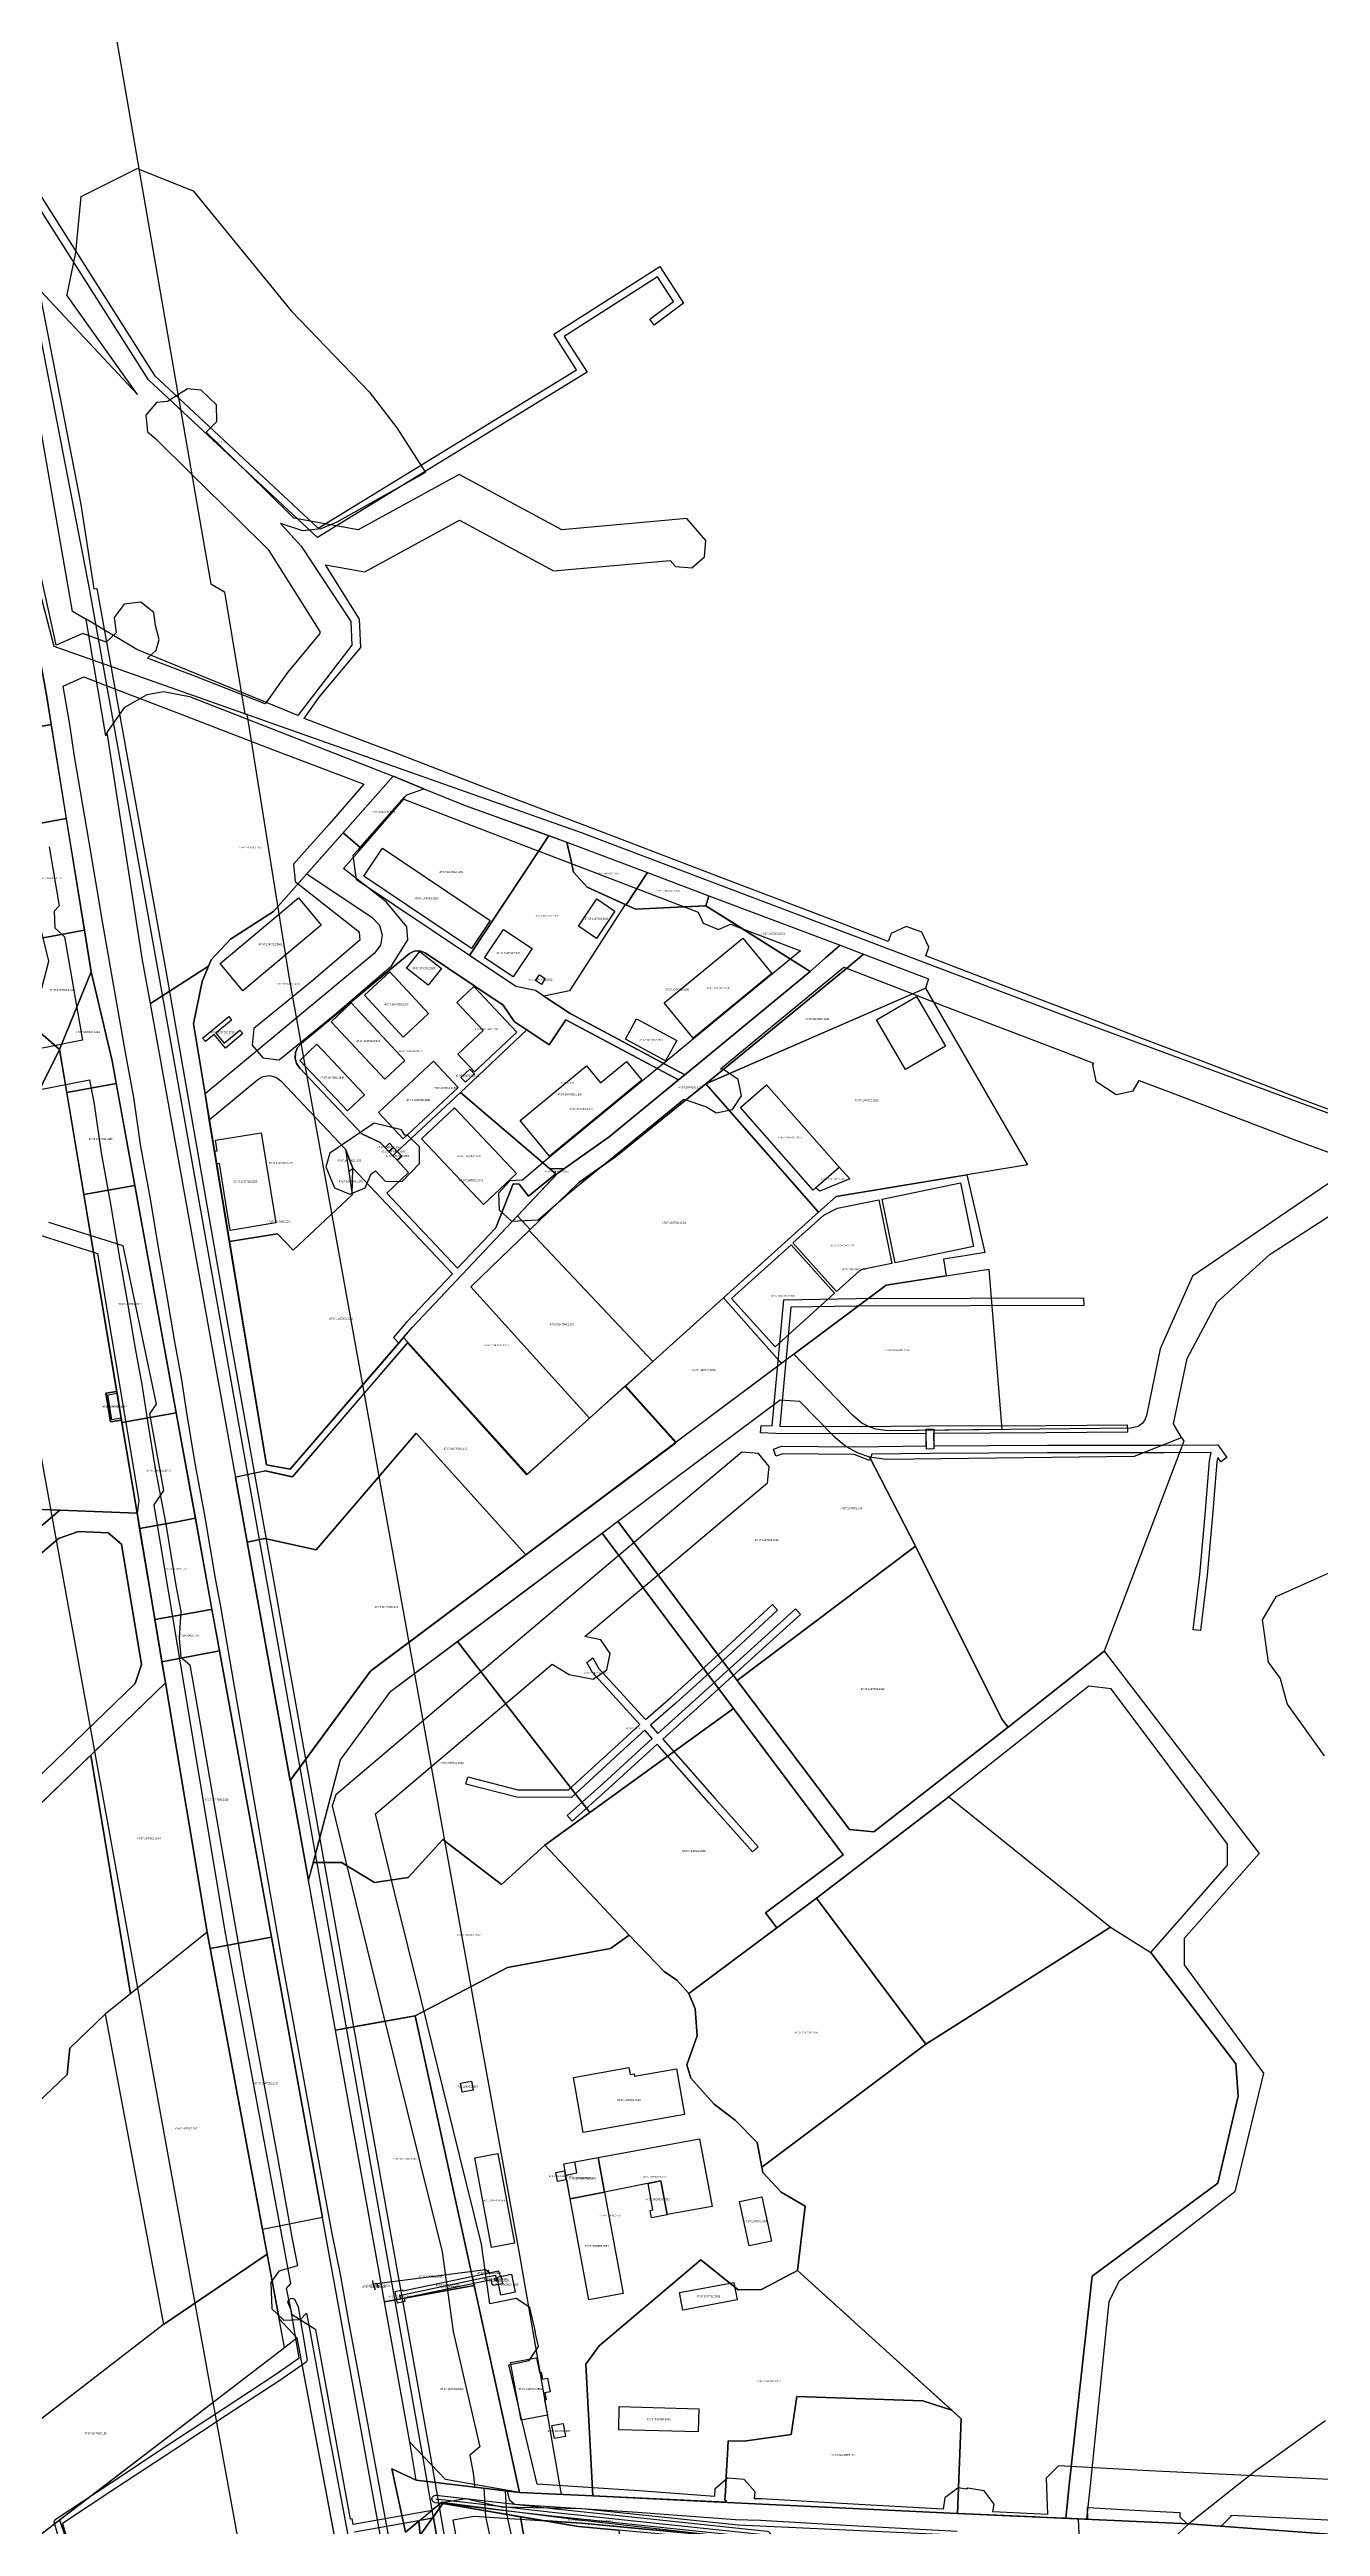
# Model space of a CAD drawing. Extents: x 896 to 2274771, y 652 to 548028.
# Drawn here: x 2234193 to 2234870, y 433235 to 434554 of the extents above; entities that cross this region are included whole.
import ezdxf
from ezdxf.enums import TextEntityAlignment as Align

# ---------------------------------------------------------------- set-up
doc = ezdxf.new("R2010")
doc.units = 0
doc.header["$MEASUREMENT"] = 0
for name, color, linetype in [('B', 254, 'CONTINUOUS'), ('D', 1, 'CONTINUOUS'), ('INHABITED', 14, 'CONTINUOUS'), ('LABELS', 254, 'CONTINUOUS'), ('P', 94, 'CONTINUOUS'), ('T', 1, 'CONTINUOUS'), ('Z', 30, 'CONTINUOUS')]:
    doc.layers.add(name, color=color, linetype=linetype)

msp = doc.modelspace()

# ---------------------------------------------------------------- linework, layer by layer
at = {"layer": 'B', "linetype": 'Continuous'}
for points in [[(2234133.4, 434474.25), (2234195.57, 434236.2), (2234476.74, 434136.78), (2234737.84, 434038.01), (2234931.67, 433966.25)], [(2234876.18, 433743.6), (2234845.97, 433730.11), (2234838.68, 433717.83), (2234841.98, 433695.37), (2234848.3, 433686.65), (2234850.71, 433678.08), (2234852.14, 433672.99), (2234871.77, 433645.38)], [(2234872.47, 433291.57), (2234867.82, 433288.22), (2234864.31, 433285.69), (2234842.13, 433269.72), (2234834.83, 433264.47), (2234831.36, 433261.71), (2234822.13, 433254.38), (2234799.76, 433236.63), (2234789.06, 433226.76)]]:
    msp.add_lwpolyline(points, dxfattribs=at)
at = {"layer": 'D', "linetype": 'Continuous'}
for points in [[(2234370.53, 434128.52), (2234427.79, 434090.09), (2234417.81, 434075.22), (2234360.55, 434113.64)], [(2234325.83, 434102.08), (2234337.9, 434087.61), (2234296.1, 434052.73), (2234284.03, 434067.19)], [(2234474.79, 434087.01), (2234484.53, 434101.55), (2234494.22, 434095.04), (2234484.43, 434080.5)], [(2234383.35, 434064.67), (2234390.44, 434073.64), (2234401.84, 434064.62), (2234394.75, 434055.66)], [(2234424.87, 434070.24), (2234434.99, 434085.37), (2234450.12, 434075.24), (2234439.99, 434060.11)], [(2234520.4, 434046.21), (2234562.36, 434080.69), (2234577.82, 434061.84), (2234535.84, 434027.41)], [(2234360.87, 434050.32), (2234374.33, 434062.79), (2234394.97, 434040.56), (2234381.51, 434028.08)], [(2234451.98, 434058.16), (2234454.07, 434061.25), (2234457.17, 434059.18), (2234455.06, 434056.06)], [(2234419.1, 434054.99), (2234442.01, 434030.69), (2234419.53, 434009.49), (2234410.68, 434018.88), (2234424.07, 434031.5), (2234410.01, 434046.42)], [(2234670.21, 434023.12), (2234648.84, 434010.74), (2234633.53, 434037.23), (2234654.84, 434049.56)], [(2234288.62, 434038.96), (2234290.18, 434037.07), (2234281.75, 434030.12), (2234286.19, 434024.82), (2234294.52, 434031.77), (2234296.09, 434029.89), (2234286.88, 434022.2), (2234285.31, 434024.08), (2234280.9, 434029.41), (2234276.3, 434025.61), (2234274.74, 434027.5)], [(2234353.84, 434046.18), (2234382.42, 434015.66), (2234371.76, 434005.68), (2234343.19, 434036.21)], [(2234505.71, 434037.74), (2234527.09, 434026.19), (2234521.23, 434015.35), (2234499.87, 434026.89)], [(2234335.56, 434024.21), (2234360.95, 433997.29), (2234351.85, 433988.71), (2234326.47, 434015.63)], [(2234397.66, 434015.19), (2234410.74, 434001.2), (2234381.52, 433973.88), (2234368.45, 433987.87)], [(2234412.22, 434006.56), (2234416.98, 434011.04), (2234419.41, 434008.44), (2234414.65, 434003.97)], [(2234443.7, 433983.65), (2234479.01, 434012.76), (2234486.57, 434003.6), (2234500.44, 434015.04), (2234508.62, 434005.12), (2234459.42, 433964.58)], [(2234574.99, 434002.66), (2234613.58, 433958.74), (2234599.71, 433946.56), (2234561.12, 433990.48)], [(2234391.27, 433973.95), (2234408.84, 433990.44), (2234441.79, 433955.36), (2234424.22, 433938.86)], [(2234281.64, 433973.11), (2234305.92, 433977.08), (2234313.78, 433929.12), (2234289.5, 433925.15), (2234283.65, 433960.83), (2234282.36, 433960.62), (2234281.25, 433967.36), (2234282.55, 433967.57)], [(2234613.58, 433958.74), (2234619.26, 433952.51), (2234603.34, 433946.05), (2234601.04, 433947.72)], [(2234588.96, 433918.48), (2234605.48, 433933.31), (2234612.77, 433937.06), (2234634.7, 433941.49), (2234641.63, 433907.56), (2234625.81, 433904.32), (2234624.18, 433903.46), (2234612.13, 433892.7)], [(2234636.52, 433941.85), (2234678.22, 433950.39), (2234685.16, 433916.49), (2234643.47, 433907.95)], [(2234556.35, 433888.96), (2234588, 433917.41), (2234611.13, 433891.68), (2234579.48, 433863.22)], [(2234411.98, 433471.24), (2234417.86, 433472.37), (2234418.8, 433467.54), (2234412.91, 433466.41)], [(2234472.14, 433474.3), (2234501.68, 433479.55), (2234502.35, 433475.79), (2234504.41, 433476.16), (2234504.63, 433474.95), (2234526.92, 433478.92), (2234531.25, 433454.55), (2234477.36, 433444.96), (2234473.03, 433469.33)], [(2234485.28, 433431.62), (2234539.29, 433441.54), (2234545.91, 433405.67), (2234521.97, 433401.24), (2234518.67, 433419.2), (2234488.68, 433413.23)], [(2234419.71, 433431.55), (2234431.85, 433433.82), (2234440.75, 433386.03), (2234428.61, 433383.76)], [(2234462.71, 433423.68), (2234467.31, 433424.53), (2234467.9, 433421.05), (2234468.33, 433421.12), (2234468.1, 433422.35), (2234473.98, 433423.52), (2234472.9, 433429.35), (2234485.28, 433431.62), (2234488.68, 433413.23), (2234470.46, 433409.61), (2234468.55, 433419.91), (2234468.11, 433419.82), (2234463.63, 433418.96)], [(2234467.01, 433428.27), (2234472.9, 433429.35), (2234485.28, 433431.62), (2234488.68, 433413.23), (2234470.46, 433409.61), (2234468.1, 433422.35)], [(2234462.71, 433423.68), (2234467.31, 433424.53), (2234468.11, 433419.82), (2234463.63, 433418.96)], [(2234511.88, 433417.85), (2234518.67, 433419.2), (2234522, 433401.08), (2234513.65, 433399.58), (2234512.92, 433403.49), (2234514.48, 433403.78)], [(2234511.88, 433417.85), (2234518.67, 433419.2), (2234522, 433401.08), (2234513.65, 433399.58), (2234512.92, 433403.49), (2234514.48, 433403.78)], [(2234470.46, 433409.61), (2234488.68, 433413.23), (2234498.65, 433359.28), (2234480.41, 433355.94)], [(2234560.59, 433408.18), (2234572.38, 433410.74), (2234577.54, 433387.13), (2234565.71, 433384.71)], [(2234431.6, 433367.99), (2234439.19, 433369.54), (2234441.14, 433359.93), (2234433.52, 433358.42)], [(2234528.59, 433359.72), (2234557.55, 433365.15), (2234559.3, 433355.88), (2234530.35, 433350.44)], [(2234438.65, 433322.51), (2234452.52, 433325.05), (2234453.99, 433317.23), (2234454.89, 433317.4), (2234455.59, 433313.69), (2234458.33, 433314.2), (2234459.7, 433306.91), (2234456.95, 433306.39), (2234457.65, 433302.66), (2234456.75, 433302.5), (2234458.25, 433294.51), (2234444.37, 433291.82)], [(2234496.52, 433299.12), (2234538.82, 433297.97), (2234538.57, 433285.57), (2234496.29, 433286.77)], [(2234460.71, 433289), (2234466.62, 433290.1), (2234467.95, 433283.14), (2234462.03, 433282.03)]]:
    msp.add_lwpolyline(points, close=True, dxfattribs=at)
at = {"layer": 'INHABITED', "linetype": 'Continuous'}
msp.add_lwpolyline([(2234948.89, 433225.7), (2234799.77, 433236.63), (2234676.56, 433242.24), (2234554.17, 433248.09), (2234553.23, 433248.13), (2234482.48, 433251.5), (2234443.39, 433253.36), (2234388.43, 433259.84), (2234375.49, 433266.02), (2234382.72, 433232.3), (2234389.78, 433238.13), (2234390.62, 433230.56)], dxfattribs=at)
at = {"layer": 'P', "linetype": 'Continuous'}
for points in [[(2234191.58, 434210.18), (2234194.13, 434194.37), (2234162.86, 434188.62), (2234155.62, 434217.55), (2234151.97, 434232.15), (2234175.58, 434236.46), (2234186.42, 434238.44)], [(2234246.95, 434045.84), (2234242.79, 434068.91), (2234224, 434190.22), (2234233.31, 434203.6), (2234245.28, 434210.37), (2234253.89, 434212.03), (2234267.8, 434209.4), (2234376.14, 434166.93), (2234312.45, 434094.81), (2234289.56, 434080.14), (2234279.36, 434069.17), (2234277.91, 434065.74)], [(2234194.13, 434194.37), (2234202.2, 434144.39), (2234175.18, 434139.42), (2234162.86, 434188.62)], [(2234349.54, 434136.8), (2234358.53, 434128.87), (2234383.38, 434157), (2234392.56, 434160.26), (2234376.14, 434166.93)], [(2234354.94, 434124.78), (2234358.53, 434128.87), (2234382.3, 434155.78), (2234383.38, 434157), (2234392.56, 434160.26), (2234414.43, 434151.37), (2234459.1, 434135.25), (2234454.4, 434128.17), (2234416.85, 434071.46), (2234356.62, 434111.74)], [(2234202.2, 434144.39), (2234211.79, 434084.93), (2234189.83, 434080.88), (2234175.18, 434139.42)], [(2234349.54, 434136.8), (2234330.24, 434114.95), (2234365.04, 434091.67), (2234368.5, 434087.95), (2234368.82, 434087.61), (2234370.36, 434082.31), (2234369.37, 434076.88), (2234366.04, 434072.46), (2234276.05, 433997.8), (2234278.31, 433984.08), (2234304.12, 434005.5), (2234307.06, 434007.12), (2234310.41, 434007.55), (2234313.68, 434006.71), (2234316.41, 434004.74), (2234350.78, 433968.3), (2234354.72, 433958.29), (2234369.81, 433942.28), (2234407.73, 433902.07), (2234383.35, 433876.21), (2234376.38, 433868.1), (2234379.13, 433865.16), (2234386.32, 433873.54), (2234463.12, 433954.95), (2234462.74, 433955.28), (2234448.26, 433943.31), (2234443.17, 433949.77), (2234440.09, 433949.85), (2234430.84, 433926.56), (2234410.5, 433904.97), (2234372.73, 433945.03), (2234384.4, 433955.97), (2234378.3, 433962.44), (2234376.03, 433964.85), (2234373.92, 433967.08), (2234371.84, 433969.29), (2234369.31, 433971.98), (2234359.53, 433976.52), (2234326.45, 434011.58), (2234324.81, 434014.02), (2234324.05, 434016.84), (2234324.23, 434019.76), (2234325.34, 434022.47), (2234327.26, 434024.68), (2234384.81, 434072.44), (2234387.44, 434073.81), (2234390.41, 434073.95), (2234393.17, 434072.86), (2234405.57, 434064.58), (2234434.73, 434045.07), (2234440.82, 434036.2), (2234447.3, 434031.85), (2234459.14, 434023.93), (2234468.08, 434037.2), (2234528.02, 434005.22), (2234531.37, 434007.97), (2234470.32, 434040.54), (2234456.36, 434049.86), (2234451.98, 434052.79), (2234441.43, 434055.02), (2234356.62, 434111.74), (2234354.94, 434124.78), (2234358.53, 434128.87)], [(2234454.4, 434128.17), (2234459.1, 434135.25), (2234468.7, 434131.79), (2234470.88, 434121.89), (2234472.23, 434115.74), (2234479.47, 434107.92), (2234499.72, 434098.61), (2234470.11, 434052.72), (2234456.36, 434049.86), (2234451.98, 434052.79), (2234441.43, 434055.02), (2234416.85, 434071.46)], [(2234468.71, 434131.77), (2234511.52, 434115.6), (2234500.19, 434098.4), (2234479.47, 434107.92), (2234472.23, 434115.74), (2234470.88, 434121.89)], [(2234330.24, 434114.95), (2234365.04, 434091.67), (2234368.5, 434087.95), (2234368.82, 434087.61), (2234370.36, 434082.31), (2234369.37, 434076.88), (2234369.02, 434076.4), (2234366.04, 434072.46), (2234276.05, 433997.8), (2234269.89, 434035.06), (2234274.43, 434057.62), (2234279.36, 434069.17), (2234289.56, 434080.14), (2234312.45, 434094.81)], [(2234505.11, 434096.14), (2234500.19, 434098.4), (2234511.52, 434115.6), (2234544.28, 434103.23), (2234542.59, 434097.88), (2234534.73, 434097.51)], [(2234598.24, 434062.91), (2234556.25, 434089.3), (2234542.59, 434097.88), (2234544.28, 434103.23), (2234614.09, 434076.9), (2234606.26, 434070.2)], [(2234499.72, 434098.61), (2234470.11, 434052.72), (2234456.36, 434049.86), (2234470.32, 434040.54), (2234531.37, 434007.97), (2234598.24, 434062.91), (2234542.59, 434097.88), (2234505.11, 434096.14)], [(2234192.92, 434068.53), (2234189.83, 434080.88), (2234211.79, 434084.93), (2234215.36, 434062.82), (2234198.6, 434021.37), (2234184.05, 434034.15)], [(2234325.34, 434022.47), (2234324.23, 434019.76), (2234324.05, 434016.84), (2234324.81, 434014.02), (2234326.45, 434011.58), (2234359.53, 433976.52), (2234369.31, 433971.98), (2234371.84, 433969.29), (2234374.24, 433971.55), (2234376.32, 433969.34), (2234378.39, 433967.15), (2234412.05, 433998.61), (2234447.3, 434031.85), (2234440.82, 434036.2), (2234434.73, 434045.07), (2234405.57, 434064.58), (2234393.17, 434072.86), (2234390.41, 434073.95), (2234387.44, 434073.81), (2234384.81, 434072.44), (2234327.26, 434024.68)], [(2234442.28, 433932.87), (2234463.75, 433955.62), (2234491.07, 433974.86), (2234598.24, 434062.91), (2234606.26, 434070.2), (2234614.09, 434076.9), (2234626.63, 434072.16), (2234618.52, 434065.51), (2234542.58, 434003.1), (2234494.78, 433964.49), (2234475.04, 433950.59), (2234449.1, 433925.59)], [(2234226.58, 434015.34), (2234228.75, 434003.4), (2234202.39, 433998.6), (2234198.59, 434021.34), (2234215.36, 434062.82)], [(2234246.95, 434045.84), (2234277.91, 434065.74), (2234274.43, 434057.62), (2234269.89, 434035.06), (2234308.7, 433800.4), (2234321.41, 433798.01), (2234381.71, 433868.17), (2234384.06, 433865.56), (2234322.57, 433794.05), (2234308.4, 433797.15), (2234292.41, 433793.86), (2234291.8, 433797.3)], [(2234618.52, 434065.51), (2234626.63, 434072.16), (2234661.19, 434059.12), (2234659.51, 434054), (2234654.35, 434051.76), (2234542.58, 434003.1)], [(2234542.59, 434003.1), (2234659.51, 434054), (2234713.82, 433960.1), (2234611.98, 433943.17), (2234602.64, 433934.76)], [(2234147.74, 433962.32), (2234153.47, 433970.88), (2234184.05, 434034.15), (2234198.6, 434021.37), (2234163.79, 433951.59)], [(2234412.05, 433998.61), (2234459.46, 433958.07), (2234466.9, 433957.85), (2234491.07, 433974.86), (2234528.02, 434005.22), (2234468.08, 434037.2), (2234459.14, 434023.93), (2234447.3, 434031.85)], [(2234033.4, 433782.54), (2234053.3, 433800.43), (2234080.16, 433824.55), (2234161.1, 433946.19), (2234198.59, 434021.34), (2234229.01, 433839.45), (2234223.15, 433838.48), (2234225.65, 433823.24), (2234231.57, 433824.21), (2234239.86, 433774.61), (2234198.72, 433776.18)], [(2234278.31, 433984.08), (2234304.12, 434005.5), (2234307.06, 434007.12), (2234310.41, 434007.55), (2234313.68, 434006.71), (2234316.41, 434004.74), (2234350.78, 433968.3), (2234352.53, 433956.25), (2234354.3, 433944.15), (2234322.93, 433914.57), (2234314.68, 433923.32), (2234289.06, 433919.15)], [(2234228.75, 434003.4), (2234238.63, 433949.11), (2234211.5, 433944.17), (2234202.39, 433998.6)], [(2234412.05, 433998.61), (2234378.39, 433967.15), (2234380.73, 433964.74), (2234378.3, 433962.44), (2234384.4, 433955.97), (2234372.73, 433945.03), (2234410.5, 433904.97), (2234430.84, 433926.56), (2234440.09, 433949.85), (2234443.17, 433949.77), (2234448.26, 433943.31), (2234462.74, 433955.28), (2234459.46, 433958.07)], [(2234494.78, 433964.49), (2234542.59, 434003.1), (2234602.64, 433934.76), (2234514.41, 433855.42), (2234448.62, 433925.12), (2234475.04, 433950.59)], [(2234350.78, 433968.3), (2234352.53, 433956.25), (2234354.72, 433958.29)], [(2234374.24, 433971.55), (2234371.84, 433969.29), (2234373.92, 433967.08), (2234376.32, 433969.34)], [(2234376.32, 433969.34), (2234373.92, 433967.08), (2234376.03, 433964.85), (2234378.39, 433967.15)], [(2234289.06, 433919.15), (2234314.68, 433923.32), (2234322.93, 433914.57), (2234354.3, 433944.15), (2234354.72, 433958.29), (2234369.81, 433942.28), (2234407.73, 433902.07), (2234383.35, 433876.21), (2234376.38, 433868.1), (2234379.13, 433865.16), (2234321.41, 433798.01), (2234308.7, 433800.4), (2234294.28, 433887.55)], [(2234352.53, 433956.25), (2234354.3, 433944.15), (2234354.72, 433958.29)], [(2234376.03, 433964.85), (2234378.3, 433962.44), (2234380.73, 433964.74), (2234378.39, 433967.15)], [(2234459.46, 433958.07), (2234462.74, 433955.28), (2234463.12, 433954.95), (2234463.75, 433955.62), (2234466.9, 433957.85)], [(2234681.52, 433954.73), (2234691.12, 433913.32), (2234680.44, 433911.59), (2234669.14, 433909.75), (2234670.6, 433900.95), (2234638.64, 433896.03), (2234589.5, 433859.23), (2234582.95, 433854.33), (2234551.97, 433889.19), (2234602.64, 433934.76), (2234611.98, 433943.17)], [(2234231.79, 433822.86), (2234211.5, 433944.17), (2234238.63, 433949.11), (2234260.65, 433828.11)], [(2234442.28, 433932.87), (2234449.1, 433925.59), (2234417.51, 433895.15), (2234480.7, 433825.11), (2234447.5, 433795.25), (2234381.71, 433868.17), (2234386.32, 433873.54)], [(2234417.51, 433895.15), (2234448.62, 433925.12), (2234514.41, 433855.42), (2234480.7, 433825.11)], [(2234589.5, 433859.23), (2234638.64, 433896.03), (2234693.18, 433904.42), (2234700.16, 433819.13), (2234639.5, 433818.42), (2234633.18, 433819.3), (2234629.57, 433820.54), (2234625.66, 433822.62), (2234620.92, 433826.56)], [(2234499.92, 433842.39), (2234514.41, 433855.42), (2234551.97, 433889.19), (2234582.95, 433854.33), (2234526.91, 433812.37)], [(2234383.73, 433865.35), (2234322.22, 433793.84), (2234308.06, 433796.94), (2234301.91, 433795.67), (2234298.52, 433794.97), (2234292.08, 433793.64), (2234298.29, 433759.2), (2234307.85, 433761.16), (2234335.14, 433755.18), (2234388.49, 433817.21), (2234446.87, 433752.5), (2234526.56, 433812.15), (2234499.58, 433842.16), (2234480.37, 433824.89), (2234447.16, 433795.03)], [(2234223.15, 433838.48), (2234229.01, 433839.45), (2234231.57, 433824.21), (2234225.65, 433823.24)], [(2234239.86, 433774.61), (2234231.79, 433822.86), (2234260.65, 433828.11), (2234270.88, 433771.9), (2234270.79, 433771.89), (2234260.96, 433770.1), (2234241.21, 433766.5)], [(2234524.21, 433791.6), (2234582.24, 433835.01), (2234592.47, 433834.16), (2234610.7, 433815.54), (2234617.28, 433810.09), (2234623.57, 433806.75), (2234629.66, 433804.63), (2234654.3, 433757.07), (2234559.35, 433685.63), (2234495.74, 433770.29), (2234498.45, 433772.32)], [(2234388.49, 433817.21), (2234335.14, 433755.18), (2234307.85, 433761.16), (2234298.29, 433759.2), (2234321.2, 433632.21), (2234363.86, 433690.36), (2234364.16, 433690.59), (2234446.87, 433752.5)], [(2234629.66, 433804.63), (2234638.57, 433803.4), (2234770.74, 433804.94), (2234795.86, 433814.89), (2234797.04, 433812.89), (2234754.6, 433701.16), (2234703.54, 433660.74), (2234700.19, 433664.96), (2234654.3, 433757.07)], [(2234033.4, 433782.54), (2234198.72, 433776.18), (2234067.9, 433664.07), (2233921.71, 433682.19)], [(2234247.34, 433729.85), (2234241.21, 433766.5), (2234260.96, 433770.1), (2234270.79, 433771.89), (2234270.88, 433771.9), (2234279.7, 433723.41), (2234279.27, 433723.33), (2234269.41, 433721.62), (2234249.3, 433718.11)], [(2234487.44, 433764.07), (2234495.74, 433770.29), (2234559.35, 433685.63), (2234619.03, 433606.31), (2234632.1, 433604.97), (2234703.54, 433660.74), (2234754.6, 433701.16), (2234837.08, 433593.41), (2234797.27, 433548.31), (2234797.27, 433534.23), (2234839.41, 433476.59), (2234824.26, 433413.35), (2234762.57, 433365.77), (2234757.1, 433354.94), (2234747.13, 433257.14), (2234745.29, 433239.12), (2234744.34, 433239.16), (2234734.16, 433239.63), (2234736.07, 433257.17), (2234748.2, 433368.51), (2234815.08, 433418.09), (2234826.01, 433464.39), (2234824.73, 433481.6), (2234779.55, 433540.85), (2234820.26, 433587.3), (2234820.26, 433598.42), (2234758.4, 433681.18), (2234746.41, 433682.55), (2234672.04, 433623.56), (2234601.61, 433569.75), (2234580.42, 433553.89), (2234574.38, 433561.95), (2234615.65, 433592.85), (2234557.41, 433670.64)], [(2234105.88, 433682.13), (2234198.05, 433761.12), (2234208.6, 433764.79), (2234224.49, 433764.19), (2234231.48, 433758.04), (2234242.18, 433694.05), (2234238.85, 433683.96), (2234169.25, 433616.66), (2234135.02, 433652.03)], [(2234410.41, 433706.4), (2234487.44, 433764.07), (2234557.41, 433670.64), (2234480.84, 433615.23)], [(2234559.35, 433685.63), (2234654.3, 433757.07), (2234700.19, 433664.96), (2234703.54, 433660.74), (2234632.1, 433604.97), (2234619.03, 433606.31)], [(2234253.08, 433695.55), (2234249.3, 433718.11), (2234269.41, 433721.62), (2234279.27, 433723.33), (2234279.7, 433723.41), (2234283.72, 433701.34)], [(2234333.7, 433588.75), (2234348.13, 433643.27), (2234374.99, 433679.88), (2234410.41, 433706.4), (2234480.84, 433615.23), (2234456.94, 433597.94), (2234433.91, 433576.99), (2234402.64, 433600.96), (2234384.24, 433580.77), (2234366.27, 433578.03), (2234348.67, 433588.64)], [(2234253.08, 433695.55), (2234283.72, 433701.34), (2234311.47, 433548.88), (2234278.74, 433542.99), (2234277.14, 433551.57), (2234254.97, 433684.24)], [(2234215.19, 433645.77), (2234254.97, 433684.24), (2234277.14, 433551.57), (2234236.39, 433518.82)], [(2234480.84, 433615.23), (2234557.41, 433670.64), (2234615.65, 433592.85), (2234574.38, 433561.95), (2234580.42, 433553.89), (2234533.6, 433518.91), (2234527.17, 433526.05), (2234520.52, 433530.67), (2234501.87, 433550.07), (2234456.94, 433597.94)], [(2234008.32, 433445.74), (2234215.19, 433645.77), (2234236.39, 433518.82), (2234222.94, 433508.02), (2234204.13, 433489.85), (2234202.56, 433475.82), (2234182.85, 433456.78), (2234176.59, 433463.25), (2234088.18, 433377.88), (2234080.54, 433385.8), (2234073.22, 433378.72)], [(2234601.61, 433569.75), (2234672.04, 433623.56), (2234758.03, 433554.26), (2234659.8, 433491.92)], [(2234333.7, 433588.75), (2234348.67, 433588.64), (2234366.27, 433578.03), (2234384.24, 433580.77), (2234402.64, 433600.96), (2234433.91, 433576.99), (2234456.94, 433597.94), (2234501.87, 433550.07), (2234491.88, 433542.97), (2234437.08, 433532.86), (2234387.83, 433507.09), (2234360.98, 433502.23), (2234345.53, 433499.43), (2234331.15, 433579.12)], [(2234533.6, 433518.91), (2234580.42, 433553.89), (2234601.61, 433569.75), (2234659.8, 433491.92), (2234572.41, 433426.59), (2234569.98, 433439.57), (2234558.26, 433451.51), (2234547.01, 433460.05), (2234534.64, 433473.96), (2234532.46, 433480.96), (2234537.92, 433496.4), (2234536.92, 433510.82)], [(2234277.13, 433551.57), (2234222.94, 433508.02), (2234253.89, 433342.7), (2234309.08, 433380.26)], [(2234278.74, 433542.99), (2234311.47, 433548.88), (2234338.61, 433399.74), (2234306.65, 433393.38)], [(2234443.39, 433253.36), (2234387.83, 433507.09), (2234437.08, 433532.86), (2234491.88, 433542.97), (2234501.87, 433550.07), (2234520.52, 433530.67), (2234527.17, 433526.05), (2234533.6, 433518.91), (2234536.92, 433510.82), (2234537.92, 433496.4), (2234532.46, 433480.96), (2234534.64, 433473.96), (2234547.01, 433460.05), (2234558.26, 433451.51), (2234569.98, 433439.57), (2234572.95, 433423.69), (2234582.69, 433413.27), (2234595.55, 433405.79), (2234591.33, 433371.5), (2234572.33, 433361.38), (2234559.84, 433361.17), (2234539.89, 433377.14), (2234485.8, 433331.48), (2234478.81, 433321.63), (2234482.48, 433251.5)], [(2234659.8, 433491.92), (2234758.03, 433554.26), (2234779.55, 433540.85), (2234824.73, 433481.6), (2234826.01, 433464.39), (2234815.08, 433418.09), (2234748.2, 433368.51), (2234736.07, 433257.17), (2234734.16, 433239.63), (2234718.93, 433240.31), (2234718.01, 433240.36), (2234676.56, 433242.24), (2234677.63, 433269.67), (2234678.52, 433292.61), (2234591.33, 433371.5), (2234595.55, 433405.79), (2234582.69, 433413.27), (2234572.95, 433423.69), (2234572.41, 433426.59)], [(2234087.47, 433377.2), (2234088.18, 433377.88), (2234176.59, 433463.25), (2234182.85, 433456.78), (2234202.56, 433475.82), (2234204.13, 433489.85), (2234222.94, 433508.02), (2234253.88, 433342.71), (2234177.68, 433283.88)], [(2234345.53, 433499.43), (2234387.81, 433507.09), (2234419.26, 433363.5), (2234371.63, 433354.77)], [(2234309.08, 433380.26), (2234253.89, 433342.7), (2234117.02, 433237.04), (2234134.12, 433189.45), (2234318.36, 433330.58)], [(2234618.85, 433346.59), (2234621.87, 433343.86), (2234673.53, 433297.13), (2234658.04, 433302.17), (2234617.07, 433303.61), (2234591.11, 433304.5), (2234587.97, 433284.31), (2234563.03, 433280.59), (2234554.49, 433280.85), (2234554.11, 433273.8), (2234553.47, 433261.89), (2234553.44, 433261.44), (2234553.03, 433253.81), (2234552.78, 433249.36), (2234553.5, 433248.98), (2234553.23, 433248.13), (2234482.48, 433251.5), (2234478.81, 433321.63), (2234485.8, 433331.48), (2234539.89, 433377.14), (2234559.84, 433361.17), (2234572.33, 433361.38), (2234591.33, 433371.5)], [(2234371.63, 433354.77), (2234419.26, 433363.5), (2234443.38, 433253.37), (2234404.11, 433260.3), (2234385.12, 433280.1)], [(2234198.55, 433238.81), (2234318.37, 433330.57), (2234324.97, 433335.64), (2234353.87, 433182.49), (2234265.84, 433129.01), (2234255.16, 433158.49), (2234232.59, 433144.79)], [(2234617.07, 433303.61), (2234658.04, 433302.17), (2234673.53, 433297.13), (2234678.52, 433292.61), (2234676.56, 433242.24), (2234554.17, 433248.09), (2234553.23, 433248.13), (2234553.5, 433248.98), (2234552.78, 433249.36), (2234553.03, 433253.81), (2234553.44, 433261.44), (2234553.47, 433261.89), (2234554.11, 433273.8), (2234554.49, 433280.85), (2234563.03, 433280.59), (2234587.97, 433284.31), (2234591.11, 433304.5)], [(2234043.44, 433263.32), (2234117.01, 433237.04), (2234134.12, 433189.45), (2234198.55, 433238.81), (2234232.59, 433144.79), (2234075.76, 433049.51), (2234091.17, 433126.41)], [(2234390.2, 433238.47), (2234402.02, 433248.22), (2234475.18, 433238.83), (2234560.41, 433229.23), (2234476.28, 433237.1), (2234455.8, 433238.42), (2234402.56, 433247.43), (2234397.08, 433239.68)], [(2234390.62, 433230.56), (2234402.56, 433247.43), (2234443.91, 433240.43), (2234467.81, 433100.69), (2234413.43, 433099.43)], [(2234443.91, 433240.43), (2234474.76, 433235.21), (2234496.07, 433233.24), (2234523.02, 433114.29), (2234467.81, 433100.69)]]:
    msp.add_lwpolyline(points, close=True, dxfattribs=at)
for points in [[(2234883.01, 433956.16), (2234848.07, 433932.34), (2234801.73, 433900.73), (2234784.52, 433862.13), (2234777.17, 433826.61), (2234776.18, 433823.97), (2234774.92, 433822.35), (2234772.71, 433820.79), (2234768.93, 433819.92), (2234639.5, 433818.42), (2234633.18, 433819.3), (2234629.57, 433820.54), (2234625.66, 433822.62), (2234620.92, 433826.56), (2234589.5, 433859.23), (2234526.91, 433812.37), (2234364.49, 433690.81), (2234364.19, 433690.58), (2234321.53, 433632.43), (2234331.15, 433579.12), (2234348.13, 433643.27), (2234374.99, 433679.88), (2234498.45, 433772.32), (2234524.21, 433791.6), (2234582.24, 433835.01), (2234592.47, 433834.16), (2234610.7, 433815.54), (2234617.28, 433810.09), (2234623.57, 433806.75), (2234629.66, 433804.63), (2234638.57, 433803.4), (2234770.74, 433804.94), (2234795.86, 433814.89), (2234791.57, 433822.15), (2234798.78, 433856.98), (2234814.73, 433886.89), (2234842.94, 433912.41), (2234908.74, 433954.93)], [(2234067.9, 433664.07), (2234198.72, 433776.18), (2234239.86, 433774.61), (2234254.97, 433684.24), (2234217.24, 433647.76), (2234008.32, 433445.74)], [(2234169.25, 433616.66), (2234238.85, 433683.96), (2234242.18, 433694.05), (2234231.48, 433758.04), (2234224.49, 433764.19), (2234208.6, 433764.79), (2234198.05, 433761.12), (2234105.88, 433682.13)]]:
    msp.add_lwpolyline(points, dxfattribs=at)
at = {"layer": 'T', "linetype": 'Continuous'}
for points in [[(2234224.3, 433837.64), (2234229.18, 433838.46), (2234231.4, 433825.19), (2234226.48, 433824.39)], [(2234430.31, 433367.52), (2234431.04, 433367.7), (2234431.3, 433366.35), (2234430.55, 433366.21)]]:
    msp.add_lwpolyline(points, close=True, dxfattribs=at)
for points in [[(2234365.17, 433366.27), (2234365.4, 433364.48), (2234366.38, 433364.64), (2234367.57, 433364.61), (2234425.31, 433372.02), (2234427.16, 433370.7), (2234426.95, 433371.8)], [(2234365.4, 433364.48), (2234366.56, 433361.3)], [(2234367.57, 433364.61), (2234368.15, 433362.26)], [(2234379.7, 433358.27), (2234381.17, 433358.58), (2234430.6, 433368.98), (2234430.85, 433367.65)], [(2234427.16, 433370.7), (2234427.38, 433369.6)], [(2234431.06, 433366.3), (2234431.14, 433365.85), (2234431.99, 433366.02)], [(2234379.58, 433358.82), (2234380.09, 433356.49)], [(2234398.81, 433249.91), (2234460.84, 433242.82), (2234574.97, 433230.83), (2234574.99, 433226.33)]]:
    msp.add_lwpolyline(points, dxfattribs=at)
at = {"layer": 'Z', "linetype": 'Continuous'}
for points in [[(2234206.07, 434691.85), (2234239.54, 434497.4), (2234275.56, 434289.5), (2234279.04, 434269.38), (2234286.38, 434265.01), (2234297.29, 434199.84), (2234298.36, 434200.02), (2234320.76, 434059.15), (2234365.63, 433810.51), (2234366.24, 433807.07), (2234419.34, 433512.75), (2234443.36, 433379.64), (2234465.66, 433252.3), (2234443.39, 433253.36), (2234388.43, 433259.84), (2234385.12, 433280.1), (2234345.53, 433499.43), (2234292.41, 433793.86), (2234291.8, 433797.3), (2234246.95, 434045.84), (2234242.79, 434068.91), (2234224, 434190.22), (2234223.2, 434188.46), (2234212.84, 434250.28), (2234205.5, 434254.65), (2234182.47, 434387.23)], [(2234173, 434441.71), (2234193.56, 434419.75), (2234240.09, 434370.08), (2234202.55, 434422.9), (2234202.63, 434423.25), (2234207.32, 434445.63), (2234210.05, 434475.4), (2234239.92, 434490.42), (2234269.7, 434478.52), (2234318.02, 434419.42), (2234321.95, 434414.62), (2234363.36, 434371.55), (2234378.15, 434352.26), (2234393.45, 434328.55), (2234346.24, 434302.09), (2234337.7, 434298.62), (2234328.15, 434297.52), (2234316.14, 434301.36), (2234327.12, 434289.39), (2234353.64, 434249.32), (2234354.12, 434236.62), (2234325.36, 434199.29), (2234316.95, 434202.72), (2234239.66, 434234.29), (2234212.81, 434250.52), (2234205.5, 434254.65), (2234182.47, 434387.23)], [(2234427.21, 433068.81), (2234392.15, 433271.55), (2234284.96, 433873.18), (2234251.07, 434063.49), (2234214.29, 434267.78), (2234174.58, 434472.65)], [(2234178.59, 434473.05), (2234209.9, 434311.46), (2234216.83, 434266.57), (2234218.52, 434266.83), (2234254.98, 434064.37), (2234288.3, 433873.7), (2234396.09, 433272.25), (2234431.15, 433069.54)], [(2234187.22, 434478), (2234249.11, 434380.26), (2234336.32, 434298.94), (2234473.8, 434383.27), (2234461.69, 434402.18), (2234518.13, 434438.29), (2234530.69, 434418.6), (2234515.14, 434406.96), (2234512.74, 434410.16), (2234525.32, 434419.58), (2234516.9, 434432.76), (2234467.21, 434400.96), (2234479.41, 434381.96), (2234335.86, 434293.89), (2234245.87, 434377.9), (2234185.16, 434473.71)], [(2234884.94, 433985.53), (2234864.58, 433993.09), (2234802.59, 434016.76), (2234772.4, 434028.14), (2234740.06, 434040.59), (2234677.61, 434064.33), (2234659.72, 434071.3), (2234661.38, 434075.96), (2234657.58, 434083.96), (2234649.23, 434086.94), (2234641.22, 434083.13), (2234639.75, 434079), (2234616.48, 434087.9), (2234550.54, 434112.9), (2234492.14, 434135.29), (2234425.79, 434160.6), (2234377.19, 434179.4), (2234366.24, 434183.43), (2234328.76, 434197.6), (2234336.82, 434209), (2234358.92, 434235.44), (2234358.3, 434250.52), (2234340.08, 434279.49), (2234361.18, 434275.66), (2234411.4, 434303.17), (2234461.46, 434276.19), (2234523.54, 434281.74), (2234526.39, 434278.44), (2234535.23, 434277.8), (2234541.94, 434283.6), (2234542.58, 434292.44), (2234532.56, 434304.03), (2234465.95, 434298.08), (2234411.32, 434327.52), (2234357.54, 434298.07), (2234323.25, 434304.28), (2234308.5, 434318.86), (2234283.89, 434342.99), (2234276.71, 434350.04), (2234282.23, 434355.78), (2234282.06, 434364.65), (2234274.01, 434372.39), (2234266.62, 434373.12), (2234256.01, 434366.33), (2234250.28, 434365.84), (2234244.56, 434359.06), (2234245.32, 434350.23), (2234249.87, 434346.39), (2234268.91, 434327.72), (2234293.48, 434303.61), (2234309.69, 434287.6), (2234337.15, 434243.95), (2234337.2, 434242.82), (2234319.85, 434222.06), (2234308.12, 434205.49), (2234271.42, 434219.79), (2234245.47, 434229.69), (2234250.05, 434234.07), (2234251.65, 434239.67), (2234249.73, 434247.07), (2234248.85, 434254.09), (2234241.84, 434259.53), (2234233.05, 434258.42), (2234227.62, 434251.41), (2234228.65, 434243.23), (2234223.35, 434238.17), (2234211.05, 434242.93), (2234196.72, 434236.58), (2234195.98, 434240.88), (2234188.19, 434275.55)], [(2234378.88, 433202.86), (2234370.21, 433249.79), (2234362.1, 433293.16), (2234352.61, 433344.37), (2234348.24, 433368.45), (2234343.49, 433392.18), (2234335.42, 433436.64), (2234325.89, 433488.25), (2234317.37, 433534.31), (2234309.51, 433580), (2234299.29, 433638.31), (2234291.5, 433683.52), (2234284.37, 433724.96), (2234281.53, 433739.89), (2234276.19, 433772.53), (2234270.59, 433802.07), (2234266.57, 433826.97), (2234263.42, 433846.73), (2234259.87, 433865.91), (2234255.7, 433891.03), (2234251.32, 433916.07), (2234246.93, 433941.98), (2234241.91, 433969.83), (2234238.05, 433995.82), (2234233.73, 434019.82), (2234221.68, 434088.51), (2234214.14, 434132.8), (2234206.61, 434177.38), (2234204.04, 434194.48), (2234200.5, 434214.85), (2234211.6, 434219.77), (2234221.97, 434215.75), (2234263.72, 434199.82), (2234308.2, 434182.5), (2234358.76, 434163.38), (2234360.58, 434162.71), (2234342.05, 434141.36), (2234323.15, 434120), (2234323.99, 434110.8), (2234357.45, 434084.59), (2234358.15, 434083.74), (2234358.4, 434079.65), (2234332.51, 434057.41), (2234302.07, 434032.6), (2234301.17, 434023.78), (2234306.77, 434016.91), (2234315.58, 434016.01), (2234346.24, 434040.99), (2234375.25, 434065.92), (2234383.92, 434079.88), (2234383.45, 434086.77), (2234372.45, 434100.03), (2234349.77, 434117.79), (2234358.14, 434127.25), (2234381.9, 434154.63), (2234418.12, 434140.62), (2234484.5, 434115.3), (2234538.61, 434094.55), (2234541.13, 434088.66), (2234549.36, 434085.37), (2234555.66, 434088.07), (2234592.93, 434073.94), (2234563.33, 434049.68), (2234521.94, 434015.33), (2234480.28, 433981.25), (2234457.09, 433962.2), (2234444.98, 433951.83), (2234438.2, 433951.51), (2234432.23, 433944.95), (2234432.65, 433936.1), (2234439.21, 433930.13), (2234453.33, 433930.81), (2234470.84, 433945.8), (2234493.85, 433964.7), (2234530.94, 433995.04), (2234543.03, 433990.97), (2234548.09, 433987.64), (2234556.77, 433989.43), (2234561.64, 433996.83), (2234559.85, 434005.51), (2234552.48, 434010.36), (2234550.34, 434011.09), (2234576.95, 434033.17), (2234615.99, 434065.17), (2234642.31, 434055.11), (2234669.93, 434044.36), (2234732.41, 434020.6), (2234749.06, 434014.19), (2234748.4, 434013.18), (2234750.22, 434004.51), (2234761.11, 433997.41), (2234770.01, 433999.5), (2234773.23, 434004.95), (2234795, 433996.75), (2234857.04, 433973.06), (2234887.5, 433961.76)], [(2234193.04, 434129.22), (2234198.39, 434097.84), (2234195.75, 434095.04), (2234196.04, 434086.18), (2234201.22, 434081.33), (2234210.85, 434026.41), (2234172.41, 434018.78)], [(2234176.57, 433997.79), (2234214.59, 434005.33), (2234216.93, 433992.36), (2234220.79, 433966.35), (2234225.85, 433938.29), (2234230.23, 433912.44), (2234234.6, 433887.44), (2234238.79, 433862.21), (2234242.33, 433843.09), (2234245.44, 433823.59), (2234249.51, 433798.37), (2234255.12, 433768.8), (2234260.45, 433736.16), (2234263.08, 433722.33), (2234262.33, 433708.1), (2234263.18, 433697.98), (2234268, 433693.9), (2234270.42, 433679.89), (2234278.21, 433634.65), (2234288.43, 433576.34), (2234296.3, 433530.55), (2234304.85, 433484.36), (2234314.37, 433432.79), (2234322.47, 433388.17), (2234325.3, 433374.02), (2234315.35, 433371.09), (2234311.06, 433365.15), (2234311.56, 433351.08), (2234318.05, 433345.04), (2234326.91, 433345.36), (2234330.07, 433348.75), (2234331.57, 433340.51), (2234341.07, 433289.24), (2234349.17, 433245.88), (2234357.83, 433198.98)], [(2234931.55, 433218.83), (2234559.83, 433235.89), (2234476.54, 433244.74), (2234433.81, 433245.56), (2234414.64, 433249.91), (2234403.1, 433248.08), (2234402.02, 433248.22), (2234396.91, 433244.01), (2234396.96, 433243.73), (2234354.88, 433236.32), (2234354.35, 433239.29), (2234353.41, 433239.13), (2234334.97, 433339.9), (2234322.36, 433347.96), (2234319.35, 433361.99), (2234321.79, 433364.63), (2234286.64, 433553.1), (2234248.98, 433779.04), (2234254.18, 433786.67), (2234246.68, 433827.52), (2234250.19, 433832.66), (2234232.47, 433917), (2234192.88, 433929.35)], [(2234187.82, 433922.73), (2234218.76, 433912.88), (2234240.74, 433781.45), (2234239.86, 433774.61), (2234253.08, 433695.55), (2234277.14, 433551.57), (2234315.54, 433345.74), (2234324.97, 433335.64), (2234347.51, 433216.18)], [(2234889.28, 433259.48), (2234823.3, 433262.7), (2234811.81, 433263.37), (2234778.41, 433264.97), (2234730.43, 433267.63), (2234723.69, 433260.98), (2234724.49, 433241.57), (2234695.38, 433243.12), (2234696.02, 433247.13), (2234690.82, 433254.31), (2234682.06, 433255.71), (2234681.3, 433255.15), (2234677.01, 433255.79), (2234669.89, 433250.52), (2234668.99, 433244.51), (2234624.06, 433246.93), (2234572.23, 433249.92), (2234568.58, 433250.05), (2234568.82, 433253.67), (2234562.99, 433260.35), (2234554.15, 433260.94), (2234547.47, 433255.11), (2234547.21, 433251.26), (2234507.05, 433254.25), (2234452.88, 433257.79), (2234444.19, 433294.22), (2234437.78, 433321.25), (2234448.66, 433323.56), (2234453.5, 433331.05), (2234451.82, 433338.67), (2234451.93, 433338.84), (2234448.94, 433351.88), (2234441.6, 433356.6), (2234427.72, 433353.74), (2234423.26, 433385.59), (2234411.3, 433433.56), (2234391.19, 433514.97), (2234376.95, 433572.97), (2234366.8, 433614.61), (2234400.53, 433643.13), (2234435.12, 433672.36), (2234460.89, 433694.2), (2234469.86, 433688.75), (2234482.61, 433686.24), (2234489.98, 433691.17), (2234491.69, 433699.87), (2234486.76, 433707.23), (2234478.29, 433708.9), (2234499.75, 433727.02), (2234522.8, 433746.48), (2234551.13, 433770.34), (2234575.52, 433790.71), (2234576.31, 433799.54), (2234570.63, 433806.34), (2234561.8, 433807.14), (2234537.38, 433786.74), (2234509.01, 433762.84), (2234485.95, 433743.37), (2234452.94, 433715.51), (2234421.3, 433688.69), (2234386.71, 433659.48), (2234345.61, 433624.71), (2234343.73, 433618.93), (2234356.16, 433567.88), (2234370.41, 433509.85), (2234390.53, 433428.41), (2234402.22, 433381.51), (2234408.17, 433339.03), (2234416.38, 433302.89), (2234422.25, 433277.73), (2234416.97, 433273.16), (2234418.93, 433262.55), (2234419.34, 433258.47), (2234419.46, 433256.18), (2234424.5, 433255.59), (2234425.31, 433240.51), (2234435.47, 433194.04)], [(2234208.19, 433193.91), (2234195.76, 433237.72), (2234196.21, 433238.95), (2234226.41, 433258.91), (2234257.15, 433279.31), (2234285.7, 433297.96), (2234313.68, 433316.26), (2234326.07, 433325.01), (2234321.74, 433350.99), (2234320.1, 433354.59), (2234320.68, 433356.14), (2234322.19, 433356.83), (2234323.74, 433356.25), (2234325.6, 433352.17), (2234330.32, 433323.86), (2234329.87, 433322.79), (2234315.93, 433312.95), (2234287.89, 433294.61), (2234259.35, 433275.97), (2234228.62, 433255.57), (2234200.18, 433236.78), (2234212.03, 433195.01)], [(2234931.3, 433210.96), (2234825.93, 433215.96), (2234813.53, 433212.57), (2234571.86, 433226.51), (2234563.74, 433227.01), (2234474.76, 433235.21), (2234402.56, 433247.43), (2234390.62, 433230.56), (2234389.78, 433238.13), (2234382.72, 433232.3), (2234375.49, 433266.02), (2234388.43, 433259.84), (2234443.39, 433253.36), (2234482.48, 433251.5), (2234554.17, 433248.09), (2234676.56, 433242.24), (2234799.77, 433236.63), (2234948.89, 433225.7)], [(2234390.62, 433230.56), (2234402.56, 433247.43), (2234474.76, 433235.21)], [(2234446.61, 433196.45), (2234436.65, 433242.05), (2234435.99, 433254.23), (2234436.89, 433254.13), (2234437.98, 433249.57), (2234440.85, 433247.15), (2234506.25, 433242.88), (2234558.33, 433239.01), (2234571.7, 433238.54), (2234623.43, 433235.55), (2234676.32, 433232.7)], [(2234742.32, 433207.37), (2234741, 433239.31), (2234746.01, 433239.08), (2234745.75, 433245.35), (2234777.31, 433243.6), (2234794.98, 433242.75), (2234795.01, 433240.4), (2234798.82, 433236.67), (2234799.77, 433236.63), (2234816.96, 433235.37), (2234822.2, 433240.79), (2234822.19, 433241.33), (2234888.2, 433238.1)], [(2234355.57, 433232.38), (2234397.64, 433239.78), (2234427.21, 433068.81)], [(2234457.46, 432968.91), (2234408.15, 433238.82), (2234419.29, 433240.77), (2234476.28, 433237.1), (2234563.39, 433228.95)]]:
    msp.add_lwpolyline(points, dxfattribs=at)
for points in [[(2234065.61, 434441.85), (2234074.49, 434432.96), (2234100.94, 434288.97), (2234117.66, 434197.46), (2234141.75, 434048.2), (2234153.14, 433999.99), (2234209.93, 433687.91), (2234264.82, 433386.32), (2234339.5, 432975.84), (2234403.29, 432988.35), (2234413.13, 432990.14), (2234338.61, 433399.74), (2234283.72, 433701.34), (2234226.58, 434015.34), (2234215.36, 434062.82), (2234191.58, 434210.18), (2234174.72, 434302.45), (2234147.18, 434453.18), (2234138.3, 434462.07), (2234133.4, 434474.25), (2234063.54, 434447.09)], [(2234376.14, 434166.93), (2234392.56, 434160.26), (2234414.43, 434151.37), (2234468.7, 434131.79), (2234470.88, 434121.89), (2234472.23, 434115.74), (2234479.47, 434107.92), (2234499.72, 434098.61), (2234505.11, 434096.14), (2234542.59, 434097.88), (2234598.24, 434062.91), (2234531.37, 434007.97), (2234528.02, 434005.22), (2234491.07, 433974.86), (2234463.75, 433955.62), (2234463.12, 433954.95), (2234442.28, 433932.87), (2234449.1, 433925.59), (2234475.04, 433950.59), (2234494.78, 433964.49), (2234542.59, 434003.1), (2234659.51, 434054), (2234713.82, 433960.1), (2234611.98, 433943.17), (2234602.64, 433934.76), (2234514.41, 433855.42), (2234499.62, 433842.12), (2234499.58, 433842.16), (2234480.37, 433824.89), (2234447.46, 433795.3), (2234381.71, 433868.17), (2234379.13, 433865.16), (2234321.41, 433798.01), (2234308.7, 433800.4), (2234294.28, 433887.55), (2234278.31, 433984.08), (2234276.05, 433997.8), (2234269.89, 434035.06), (2234274.43, 434057.62), (2234277.91, 434065.74), (2234246.95, 434045.84), (2234242.79, 434068.91), (2234224, 434190.22), (2234233.31, 434203.6), (2234245.28, 434210.37), (2234253.89, 434212.03), (2234267.8, 434209.4)], [(2234390.2, 433969.55), (2234383.89, 433975.77), (2234382.39, 433975.76), (2234380.57, 433978.74), (2234366.13, 433982.25), (2234342.54, 433966.27), (2234340.34, 433959), (2234344.94, 433947.78), (2234353.11, 433944.35), (2234361.32, 433947.71), (2234364.49, 433955.29), (2234366.71, 433956.79), (2234371.9, 433951.33), (2234380.96, 433951.25), (2234390.26, 433960.68)], [(2234584.16, 433888.16), (2234622.64, 433888.86), (2234743.73, 433889.23), (2234743.75, 433885.23), (2234622.68, 433884.86), (2234587.81, 433884.22), (2234581.94, 433820.99), (2234620.17, 433820.83), (2234661.82, 433821.06), (2234723.73, 433821.3), (2234766.95, 433821.73), (2234766.99, 433817.73), (2234723.75, 433817.3), (2234663.88, 433817.08), (2234664.03, 433808.82), (2234660.03, 433808.75), (2234659.88, 433817.05), (2234620.17, 433816.83), (2234579.75, 433817), (2234571.79, 433817.35), (2234571.98, 433821.34), (2234577.93, 433821.08)], [(2234582.86, 433810.26), (2234621.93, 433809.85), (2234659.9, 433810.44), (2234659.91, 433819.38), (2234663.92, 433819.38), (2234663.9, 433810.49), (2234693.31, 433810.61), (2234724.44, 433810.74), (2234755.25, 433810.79), (2234786.38, 433810.79), (2234815.15, 433811.01), (2234820.02, 433804.3), (2234816.78, 433801.94), (2234815.12, 433804.23), (2234814.62, 433801.96), (2234812.35, 433773.46), (2234809.55, 433741.55), (2234806, 433712.1), (2234802.03, 433712.58), (2234805.57, 433741.96), (2234808.37, 433773.79), (2234810.65, 433802.56), (2234811.64, 433806.98), (2234786.39, 433806.79), (2234755.25, 433806.79), (2234724.45, 433806.74), (2234693.32, 433806.61), (2234661.91, 433806.47), (2234631.03, 433806), (2234629.78, 433802.72), (2234621.54, 433805.85), (2234583.55, 433806.25), (2234579.95, 433804.92), (2234578.56, 433808.68)], [(2234479.23, 433695.14), (2234482.39, 433697.67), (2234485.48, 433692.17), (2234510.42, 433664.79), (2234523.94, 433676.45), (2234551.26, 433701.14), (2234578.06, 433725.99), (2234580.78, 433723.07), (2234553.96, 433698.19), (2234526.59, 433673.46), (2234513.1, 433661.82), (2234517.02, 433657.41), (2234542.59, 433680.42), (2234570.03, 433705.31), (2234590.27, 433723.73), (2234592.96, 433720.77), (2234572.72, 433702.35), (2234545.28, 433677.46), (2234519.67, 433654.41), (2234547.46, 433622.97), (2234570.46, 433597.08), (2234567.46, 433594.43), (2234544.47, 433620.31), (2234516.72, 433651.72), (2234490.78, 433627.99), (2234471.44, 433610.68), (2234468.77, 433613.66), (2234488.09, 433630.95), (2234514.06, 433654.72), (2234510.11, 433659.16), (2234498.96, 433648.94), (2234471.08, 433623.35), (2234441.96, 433623.41), (2234414.91, 433630.38), (2234415.91, 433634.25), (2234442.47, 433627.41), (2234469.53, 433627.36), (2234496.25, 433651.9), (2234507.43, 433662.14), (2234482.21, 433689.81)], [(2234377.21, 433360.36), (2234381.12, 433361.2), (2234381.24, 433360.64), (2234432.19, 433371.36), (2234432.42, 433370.09), (2234432.62, 433370.14), (2234432.89, 433368.68), (2234433.48, 433368.79), (2234434.35, 433364.45), (2234429.55, 433363.49), (2234429.46, 433363.97), (2234428.96, 433363.87), (2234428.47, 433366.49), (2234382.08, 433356.73), (2234382.46, 433354.96), (2234378.55, 433354.11)], [(2234552.78, 433249.36), (2234553.03, 433253.81), (2234553.44, 433261.45), (2234553.47, 433261.89), (2234554.11, 433273.8), (2234554.49, 433280.85), (2234563.03, 433280.59), (2234587.97, 433284.31), (2234591.11, 433304.5), (2234617.07, 433303.61), (2234658.04, 433302.17), (2234673.53, 433297.13), (2234678.52, 433292.61), (2234676.56, 433242.24), (2234554.17, 433248.09), (2234553.23, 433248.13), (2234553.5, 433248.98)], [(2234397.81, 433248.18), (2234397.08, 433248.91), (2234396.81, 433249.91), (2234397.08, 433250.91), (2234397.81, 433251.64), (2234398.81, 433251.91), (2234399.04, 433251.9), (2234461.06, 433244.81), (2234575.18, 433232.82), (2234575.97, 433232.56), (2234576.7, 433231.83), (2234576.97, 433230.84), (2234576.99, 433226.34), (2234576.99, 433226.33), (2234576.72, 433225.33), (2234575.99, 433224.6), (2234574.99, 433224.33), (2234573.99, 433224.6), (2234573.26, 433225.33), (2234572.99, 433226.32), (2234572.98, 433229.03), (2234460.63, 433240.83), (2234460.61, 433240.83), (2234398.58, 433247.92)]]:
    msp.add_lwpolyline(points, close=True, dxfattribs=at)

# ---------------------------------------------------------------- texts
at = {"layer": 'LABELS'}
for s, p in [('47:07-7.112', (2234283.225, 434344.855)), ('47:07:1047002:1061', (2234371.05, 434147.9)), ('47:07:1047002:923', (2234300.07, 434128.935)), ('47:07:1047002:1170', (2234193.485, 434112.635)), ('47:07:1047002:1180', (2234407.02, 434115.86)), ('47:07:1047002:2787', (2234490.115, 434115.085)), ('47:07:1047002:2860', (2234394.17, 434101.87)), ('47:07:1047002:2786', (2234522.235, 434105.87)), ('47:07:1047002:1181', (2234458.285, 434092.555)), ('47:07:1047002:2861', (2234484.505, 434091.025)), ('47:07:1047002:2601', (2234310.965, 434077.405)), ('47:07:1047002:1031', (2234578.34, 434083.07)), ('47:07:1047002:2590', (2234392.595, 434064.65)), ('47:07:1047002:2862', (2234437.495, 434072.74)), ('47:07:1047002:1171', (2234199.705, 434053.15)), ('47:07:1047002:3061', (2234320.125, 434056.375)), ('47:07:1047002:2892', (2234454.575, 434058.655)), ('47:07:1047002:1068', (2234527.3, 434053.29)), ('47:07:1047002:2788', (2234549.11, 434054.05)), ('47:07:1047002:2527', (2234377.92, 434045.435)), ('47:07:1047002:1032', (2234601.885, 434037.63)), ('47:07:1047002:1945', (2234213.67, 434030.71)), ('47:07:1047002:2716', (2234285.415, 434030.58)), ('47:07:1047002:1974', (2234362.805, 434025.93)), ('47:07:1047002:1070', (2234385.675, 434020.55)), ('47:07:1047002:1942', (2234426.01, 434032.24)), ('47:07:1047002:2957', (2234513.48, 434026.545)), ('47:07:1047002:3111', (2234415.815, 434007.505)), ('47:07:1047002:1940', (2234343.71, 434006.46)), ('47:07:1047002:1941', (2234389.595, 433994.535)), ('47:07:1047002:1060', (2234403.71, 434000.98)), ('47:07:1047002:1069', (2234470.035, 433997.525)), ('47:07-7.112', (2234468.91, 434003.665)), ('47:07:1047002:1030', (2234534.455, 434001.245)), ('47:07:1047002:1025', (2234628.205, 433994.38)), ('47:07:1047002:1446', (2234476.16, 433989.81)), ('47:07:1047002:1946', (2234220.51, 433973.785)), ('47:07:1047002:1066', (2234374.08, 433969.315)), ('47:07:1047002:3373', (2234587.35, 433974.61)), ('47:07:1047002:3145', (2234316.305, 433961.06)), ('47:07:1047002:1075', (2234352.75, 433962.275)), ('47:07:1047002:1065', (2234376.155, 433967.095)), ('47:07:1047002:1064', (2234378.38, 433964.795)), ('47:07:1047002:2333', (2234416.53, 433964.65)), ('47:07:1047002:1063', (2234463.18, 433956.51)), ('47:07:1047002:2520', (2234297.515, 433951.115)), ('47:07:1047002:1076', (2234353.625, 433951.22)), ('47:07:1047002:1071', (2234417.735, 433951.79)), ('47:07:1047002:3400', (2234610.15, 433952.395)), ('47:07:1047002:1034', (2234315.505, 433929.8)), ('47:07:1047002:1024', (2234525.63, 433929.26)), ('47:07:1047002:3142', (2234615.295, 433917.095)), ('47:07:1047002:3430', (2234621.545, 433904.53)), ('47:07:1047002:3143', (2234583.74, 433890.315)), ('47:07:1047002:1947', (2234236.075, 433885.985)), ('47:07:1047002:3146', (2234348.395, 433878.15)), ('47:07:1047002:1023', (2234465.96, 433875.115)), ('47:07:1047002:1029', (2234431.205, 433864.06)), ('47:07:1047002:3096', (2234541.435, 433850.78)), ('47:07:1047002:2754', (2234644.83, 433861.42)), ('47:07:1047002:930', (2234227.36, 433831.345)), ('47:07:1047002:1009', (2234227.85, 433831.425)), ('47:07:1047002:1948', (2234251.335, 433797.305)), ('47:07:1047002:1103', (2234409.32, 433808.925)), ('47:07:1047002:1444', (2234620.375, 433777.225)), ('47:07:1047002:2393', (2234575.02, 433760.32)), ('47:07:1047002:1707', (2234260.455, 433745.005)), ('47:07:1047002:1104', (2234372.58, 433724.71)), ('47:07:1047002:1706', (2234266.51, 433709.48)), ('47:07:1047002:2395', (2234483.91, 433689.65)), ('47:07:1047002:2392', (2234631.445, 433681.02)), ('47:07-6.413', (2234503.935, 433660.21)), ('47:07:1047002:2389', (2234407.27, 433641.695)), ('47:07:1047002:2126', (2234282.275, 433622.165)), ('47:07:1047002:1040', (2234246.165, 433601.53)), ('47:07:1047002:2396', (2234536.295, 433594.775)), ('47:07:1047002:2042', (2234416.51, 433550.195)), ('47:07:1047002:2397', (2234596.13, 433498.17)), ('47:07:1047002:2127', (2234308.675, 433471.13)), ('47:07:1047002:997', (2234415.39, 433469.39)), ('47:07:1047002:3120', (2234501.695, 433462.255)), ('47:07:1047002:187', (2234266.01, 433447.135)), ('47:07:1047002:1089', (2234382.395, 433430.93)), ('47:07:0000000:7556', (2234465.41, 433421.745)), ('47:07:0000000:7556', (2234475.695, 433420.615)), ('47:07:0000000:7556', (2234477.845, 433420.615)), ('47:07:0000000:7557', (2234515.595, 433421.39)), ('47:07:1047002:995', (2234430.23, 433408.79)), ('47:07:1047002:55', (2234491.69, 433400.785)), ('47:07:0000000:7555', (2234516.94, 433409.39)), ('47:07:0000000:7555', (2234516.94, 433409.39)), ('47:07:1047002:998', (2234569.065, 433397.725)), ('47:07:0000000:7554', (2234484.555, 433384.585)), ('47:07:1047002:2528', (2234365.98, 433362.89)), ('47:07:1047002:2528', (2234367.86, 433363.435)), ('47:07:1047002:2528', (2234396.165, 433368.25)), ('47:07:1047002:2525', (2234405.275, 433363.625)), ('47:07-6.2208', (2234405.78, 433362.735)), ('47:07:1047002:2528', (2234427.27, 433370.15)), ('47:07:1047002:2525', (2234430.805, 433366.955)), ('47:07:1047002:2525', (2234431.525, 433366.075)), ('47:07:0000000:7558', (2234436.37, 433363.98)), ('47:07:1047002:2525', (2234379.835, 433357.655)), ('47:07:1047002:2518', (2234543.945, 433357.795)), ('47:07:1047002:1090', (2234407.505, 433308.435)), ('47:07:1047002:2591', (2234449.175, 433308.435)), ('47:07:1047002:1417', (2234576.17, 433312.635)), ('47:07:1047002:188', (2234217.69, 433284.855)), ('47:07:1047002:996', (2234464.33, 433286.065)), ('47:07:0000000:6342', (2234517.555, 433292.345)), ('47:07:1047002:1416', (2234615.65, 433273.37)), ('47:07-7.112', (2234615.65, 433273.37)), ('47:07:1047002:2349', (2234475.305, 433238.725)), ('47:07:1047002:2961', (2234486.9, 433238.12)), ('47:07-6.4249', (2234486.9, 433238.12))]:
    msp.add_text(s, height=1, dxfattribs=at).set_placement(p, align=Align.MIDDLE_CENTER)

doc.saveas('drawing.dxf')
